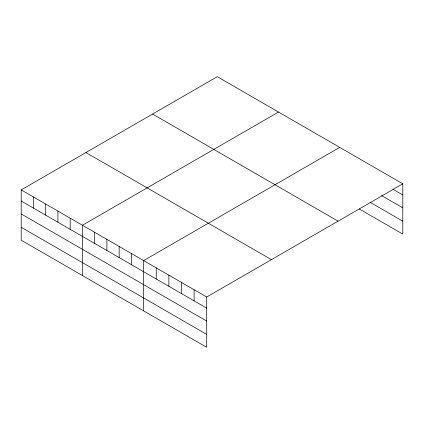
<?xml version="1.0" encoding="UTF-8"?>
<svg xmlns="http://www.w3.org/2000/svg" width="424" height="424" viewBox="0 0 424 424"><rect width="100%" height="100%" fill="white"/><g stroke="black" fill="none" stroke-linecap="round" stroke-linejoin="round"><path stroke-width="0.64" d="M21.2 189.904L206.716 297.012L206.716 347.304L21.2 240.196L21.2 189.904L217.284 76.696L402.8 183.804L402.8 234.096L359.218 208.937M278.504 112.042L82.42 225.25L82.42 275.542M339.725 147.388L143.641 260.596L143.641 310.887M206.716 297.012L402.8 183.804M393.053 189.311L402.8 194.939M381.584 195.612L402.8 207.861M370.115 202.301L402.8 221.174M152.576 114.056L338.092 221.164M85.908 152.545L271.424 259.652M21.2 201.034L206.716 308.142M21.2 213.961L206.716 321.069M21.2 227.275L206.716 334.382M194.102 289.73L194.102 300.86M181.488 282.448L181.488 293.578M168.874 275.16L168.874 286.295M156.255 267.878L156.255 279.013M131.398 253.526L131.398 264.656M119.155 246.455L119.155 257.591M106.912 239.39L106.912 250.52M94.663 232.32L94.663 243.45M70.177 218.18L70.177 229.315M57.934 211.11L57.934 222.245M45.686 204.045L45.686 215.175M33.443 196.975L33.443 208.105"/></g></svg>
